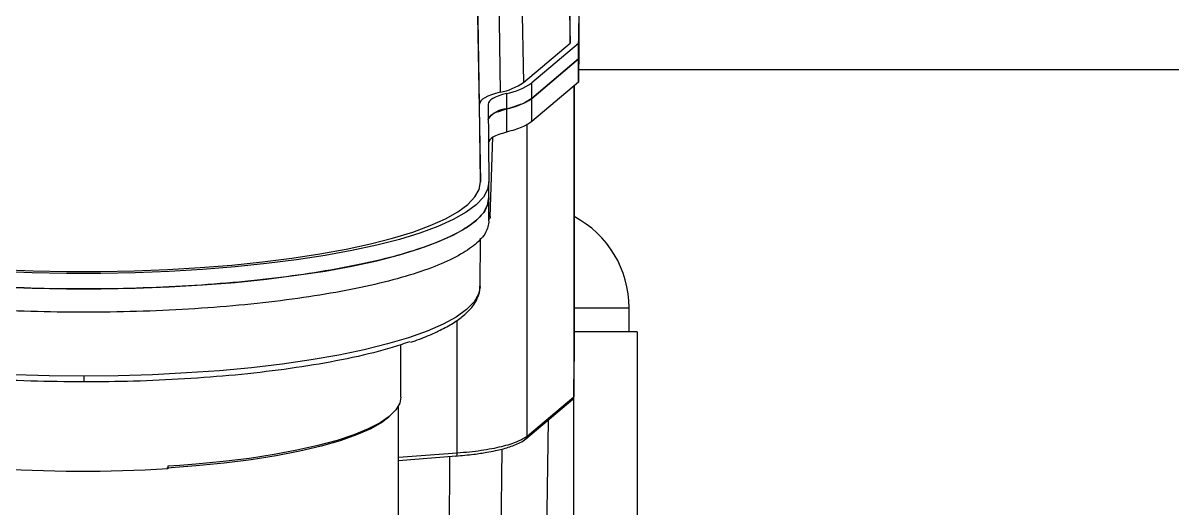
# Model space of a CAD drawing. Header units: millimetres. Extents: x -939 to 77961, y -54291 to 1503.
# Drawn here: x 54736.7 to 54881.3, y -10320.5 to -10259.4 of the extents above; entities that cross this region are included whole.
import ezdxf

# ---------------------------------------------------------------- set-up
doc = ezdxf.new("R2010")
doc.units = ezdxf.units.MM

# ---------------------------------------------------------------- blocks, each defined once
blk = doc.blocks.new('*U104')
at = {"color": 7, "linetype": 'Continuous', "lineweight": 25}
for p, q in [((60, -86.48), (60.56, -117.68)), ((54.15, -91.41), (54.69, -122.63)), ((51.36, -92.57), (51.77, -123.84)), ((49.18, -125.37), (48.62, -94.18)), ((48.72, -103.94), (49.28, -135.13)), ((60.56, -117.68), (60.58, -113.28)), ((61.66, -113.25), (61.64, -117.71)), ((61.66, -113.25), (61.66, -115.19)), ((61.64, -119.66), (61.66, -115.19)), ((61.66, -115.19), (61.65, -118.24)), ((61.66, -118.12), (61.66, -115.19)), ((54.69, -122.63), (60.56, -117.68)), ((61.64, -117.71), (55.74, -122.69)), ((61.64, -119.66), (61.64, -117.71)), ((61.66, -118.12), (61.64, -122.59)), ((55.74, -124.64), (61.64, -119.66)), ((61.64, -119.66), (55.74, -124.64)), ((61.64, -119.66), (61.64, -119.66)), ((61.64, -122.59), (61.64, -119.66)), ((61.65, -121), (177, -121)), ((61.64, -122.59), (55.74, -127.56)), ((55.74, -124.64), (55.74, -122.69)), ((52.57, -124.01), (52.57, -125.96)), ((61.04, -123.09), (61.04, -162.17)), ((61.06, -123.08), (61.06, -157.73)), ((49.28, -135.13), (49.18, -125.37)), ((50.26, -125.37), (50.36, -135.13)), ((55.74, -127.56), (55.74, -124.64)), ((52.57, -125.96), (52.57, -128.88)), ((50.52, -139.52), (50.85, -129.53)), ((50.36, -137.1), (50.36, -135.15)), ((50.36, -137.1), (50.36, -137.08)), ((50.36, -140.03), (50.36, -137.14)), ((49.23, -148.35), (49.3, -142.23)), ((49.23, -148.29), (49.23, -148.35)), ((68, -154), (68, -151)), ((69, -154), (61.06, -154)), ((69, -154), (69, -284)), ((39.27, -162.24), (39.27, -155.61)), ((61.04, -162.17), (61.06, -157.73)), ((-0.63, -159.58), (-0.63, -160.34)), ((38.97, -270.67), (38.97, -163.35)), ((54.99, -167.49), (60.91, -162.5)), ((55.16, -167.13), (61.04, -162.17)), ((61, -162.36), (61, -284)), ((57.8, -165.12), (57.55, -182.88)), ((38.97, -170.19), (46.24, -169.63)), ((9.93, -170.93), (9.93, -171.23))]:
    blk.add_line(p, q, dxfattribs=at)
at = {"color": 8, "linetype": 'Continuous', "lineweight": 25}
for p, q in [((55.16, -167.13), (55.16, -127.89)), ((50.36, -139.34), (50.52, -139.52)), ((61.06, -151), (68, -151)), ((46.36, -169.24), (46.36, -152.57)), ((51.99, -168.77), (51.73, -187.79)), ((38.97, -169.8), (46.36, -169.24)), ((45.38, -169.7), (45.29, -189.33)), ((11.47, -170.83), (9.93, -170.93))]:
    blk.add_line(p, q, dxfattribs=at)
at = {"color": 7, "linetype": 'Continuous', "lineweight": 25, "flags": 128}
for points in [[(51.77, -123.84), (51.18, -124.01), (50.66, -124.18), (50.22, -124.36), (49.85, -124.55), (49.55, -124.75), (49.35, -124.96), (49.22, -125.16), (49.18, -125.37)], [(52.57, -124.01), (52.05, -124.15), (51.59, -124.31), (51.19, -124.47), (50.86, -124.64), (50.6, -124.82), (50.41, -125), (50.3, -125.19), (50.26, -125.37)], [(50.36, -135.13), (50.19, -136.11), (49.65, -137.08), (48.74, -138.03), (47.48, -138.97), (45.87, -139.88), (43.93, -140.75), (41.66, -141.59), (39.09, -142.38), (36.23, -143.11), (33.1, -143.79), (29.73, -144.41), (26.14, -144.96), (22.36, -145.43), (18.41, -145.84), (14.32, -146.16), (10.13, -146.41), (5.86, -146.58), (1.54, -146.66), (-2.8, -146.66), (-7.12, -146.58), (-11.39, -146.41)], [(-11.16, -146.17), (-6.98, -146.33), (-2.75, -146.42), (1.49, -146.42), (5.72, -146.33), (9.9, -146.17), (14.01, -145.93), (18.01, -145.61), (21.87, -145.22), (25.57, -144.75), (29.09, -144.21), (32.38, -143.61), (35.44, -142.94), (38.24, -142.22), (40.76, -141.45), (42.98, -140.64), (44.89, -139.78), (46.46, -138.89), (47.7, -137.97), (48.58, -137.04), (49.11, -136.09), (49.28, -135.13)], [(-11.39, -148.36), (-7.12, -148.53), (-2.8, -148.61), (1.54, -148.61), (5.86, -148.53), (10.13, -148.36), (14.32, -148.11), (18.41, -147.79), (22.36, -147.38), (26.14, -146.9), (29.73, -146.36), (33.1, -145.74), (36.23, -145.06), (39.09, -144.33), (41.66, -143.54), (43.93, -142.7), (45.87, -141.83), (47.48, -140.92), (48.74, -139.98), (49.65, -139.03), (50.19, -138.05), (50.36, -137.08)], [(39.27, -162.24), (39.13, -162.99), (38.65, -163.83), (37.82, -164.65), (36.65, -165.45), (35.16, -166.23), (33.35, -166.97), (31.24, -167.67), (28.84, -168.32), (26.19, -168.91), (23.31, -169.45), (20.21, -169.93), (16.93, -170.34), (13.49, -170.67), (11.47, -170.83)], [(37.76, -164.73), (36.89, -165.4), (35.48, -166.21), (33.71, -166.99), (31.63, -167.72), (29.23, -168.41), (26.55, -169.04), (23.6, -169.61), (20.43, -170.11), (17.05, -170.54), (13.51, -170.89), (9.83, -171.16)]]:
    blk.add_lwpolyline(points, dxfattribs=at)
at = {"color": 8, "linetype": 'Continuous', "lineweight": 25, "flags": 128}
for points in [[(-0.63, -159.58), (-4.98, -159.53), (-9.3, -159.41), (-13.55, -159.19), (-17.71, -158.9), (-21.73, -158.52), (-25.59, -158.06), (-29.27, -157.54), (-32.72, -156.94), (-35.93, -156.27), (-38.87, -155.54), (-41.51, -154.76), (-43.85, -153.93), (-45.86, -153.06), (-47.51, -152.15), (-48.82, -151.21), (-49.75, -150.25), (-50.31, -149.27), (-50.49, -148.35)], [(49.23, -148.35), (49.05, -149.27), (48.49, -150.25), (47.55, -151.21), (46.25, -152.15), (44.59, -153.06), (42.59, -153.93), (40.25, -154.76), (37.6, -155.54), (34.67, -156.27), (31.46, -156.94), (28, -157.54), (24.33, -158.06), (20.47, -158.52), (16.45, -158.9), (12.29, -159.19), (8.04, -159.41), (3.72, -159.53), (-0.63, -159.58)]]:
    blk.add_lwpolyline(points, dxfattribs=at)
at = {"color": 7, "linetype": 'Continuous', "lineweight": 25}
for centre, radius, start, end in [((50.31, -116.21), 7.78, 280.8462, 304.3211), ((50.99, -115.74), 8.42, 280.8462, 304.3211), ((50.99, -117.69), 8.42, 280.8462, 304.3211), ((52.74, -129.01), 3.06, 93.0265, 143.3436), ((55, -151), 13, 0, 62.2216), ((-0.62, 0.98), 172.52, 265.959, 273.5066)]:
    blk.add_arc(centre, radius, start, end, dxfattribs=at)
for points in [[(55.74, -124.64), (55.38, -124.88), (54.67, -125.36), (53.27, -125.76), (52.57, -125.96)], [(50.26, -127.32), (50.37, -127.07), (50.58, -126.56), (51.91, -126.16), (52.57, -125.96)], [(55.74, -127.56), (55.38, -127.8), (54.67, -128.28), (53.27, -128.68), (52.57, -128.88)], [(52.57, -128.88), (51.91, -129.08), (50.58, -129.49), (50.37, -129.99), (50.26, -130.24)], [(50.36, -137.1), (50.28, -137.61), (50.11, -138.61), (48.76, -140.09), (46.62, -141.52), (43.66, -142.88), (39.94, -144.13), (35.53, -145.27), (30.5, -146.27), (24.94, -147.1), (18.94, -147.77), (12.6, -148.26), (6.04, -148.55), (-0.63, -148.65), (-7.31, -148.55), (-13.87, -148.26), (-20.2, -147.77), (-26.2, -147.1), (-31.76, -146.27), (-36.79, -145.27), (-41.2, -144.13), (-44.92, -142.88), (-47.88, -141.52), (-50.02, -140.09), (-51.37, -138.61), (-51.54, -137.61), (-51.63, -137.1)], [(50.36, -140.03), (50.28, -140.53), (50.11, -141.53), (48.76, -143.01), (46.62, -144.44), (43.66, -145.8), (39.94, -147.06), (35.53, -148.19), (30.5, -149.19), (24.94, -150.03), (18.94, -150.7), (12.6, -151.18), (6.04, -151.48), (-0.63, -151.57), (-7.31, -151.48), (-13.87, -151.18), (-20.2, -150.7), (-26.2, -150.03), (-31.76, -149.19), (-36.79, -148.19), (-41.2, -147.06), (-44.92, -145.8), (-47.88, -144.44), (-50.02, -143.01), (-51.37, -141.53), (-51.54, -140.53), (-51.63, -140.03)], [(46.2, -169.62), (46.22, -169.63), (46.27, -169.64), (46.32, -169.57), (46.36, -169.43), (46.36, -169.3), (46.36, -169.24)]]:
    blk.add_open_spline(points, degree=3, dxfattribs=at)
for points, knots in [([(50.52, -139.52), (50.52, -139.55), (50.51, -139.61), (50.48, -139.69), (50.44, -139.76), (50.4, -139.81), (50.37, -139.83), (50.36, -139.83)], [0, 0, 0, 0, 0.2493, 0.477581, 0.698447, 0.926863, 1, 1, 1, 1]), ([(40.54, -155.29), (40.71, -155.24), (41.66, -154.93), (43.13, -154.33), (44.92, -153.48), (46.41, -152.58), (47.63, -151.61), (48.5, -150.61), (49.02, -149.6), (49.25, -148.81), (49.21, -148.37), (49.19, -148.27)], [0, 0, 0, 0, 0.031201, 0.169812, 0.309177, 0.449571, 0.591187, 0.733041, 0.852343, 0.96522, 1, 1, 1, 1]), ([(40.38, -155.28), (38.92, -155.74), (36, -156.67), (30.6, -157.82), (24.72, -158.76), (18.54, -159.47), (12.15, -159.96), (5.74, -160.26), (1.47, -160.3), (-0.63, -160.31)], [0, 0, 0, 0, 0.154837, 0.309839, 0.455213, 0.598149, 0.736391, 0.8705, 1, 1, 1, 1]), ([(-0.63, -160.31), (-2.86, -160.29), (-7.4, -160.25), (-14.21, -159.92), (-20.96, -159.36), (-27.45, -158.56), (-33.34, -157.51), (-37.13, -156.7), (-38.67, -156.2), (-38.77, -156.17)], [0, 0, 0, 0, 0.152587, 0.311319, 0.475388, 0.643877, 0.815935, 0.988175, 1, 1, 1, 1]), ([(60.87, -162.52), (60.88, -162.52), (60.92, -162.5), (60.96, -162.43), (61.03, -162.32), (61.04, -162.23), (61.04, -162.17)], [0, 0, 0, 0, 0.065318, 0.309454, 0.546883, 1, 1, 1, 1]), ([(46.18, -169.64), (46.95, -169.57), (48.33, -169.45), (49.96, -169.2), (51.12, -168.98), (52.02, -168.77), (52.81, -168.54), (53.59, -168.27), (54.38, -167.93), (54.78, -167.64), (55, -167.48)], [0, 0, 0, 0, 0.1880085, 0.3363863, 0.4439351, 0.5339832, 0.629224, 0.7296189, 0.8509415, 1, 1, 1, 1]), ([(46.36, -169.24), (47.4, -169.15), (49.46, -168.95), (52.03, -168.45), (54.06, -167.84), (54.79, -167.37), (55.16, -167.13)], [0, 0, 0, 0, 0.2500253, 0.500173, 0.7504042, 1, 1, 1, 1])]:
    blk.add_open_spline(points, degree=3, knots=knots, dxfattribs=at)
at = {"color": 8, "linetype": 'Continuous', "lineweight": 25}
blk.add_open_spline([(54.99, -167.47), (55.01, -167.46), (55.08, -167.42), (55.14, -167.29), (55.15, -167.18), (55.16, -167.13)], degree=3, knots=[0, 0, 0, 0, 0.183799, 0.607795, 1, 1, 1, 1], dxfattribs=at)

msp = doc.modelspace()

# ---------------------------------------------------------------- block references
msp.add_blockref('*U104', (54745, -10144.29))

doc.saveas('drawing.dxf')
